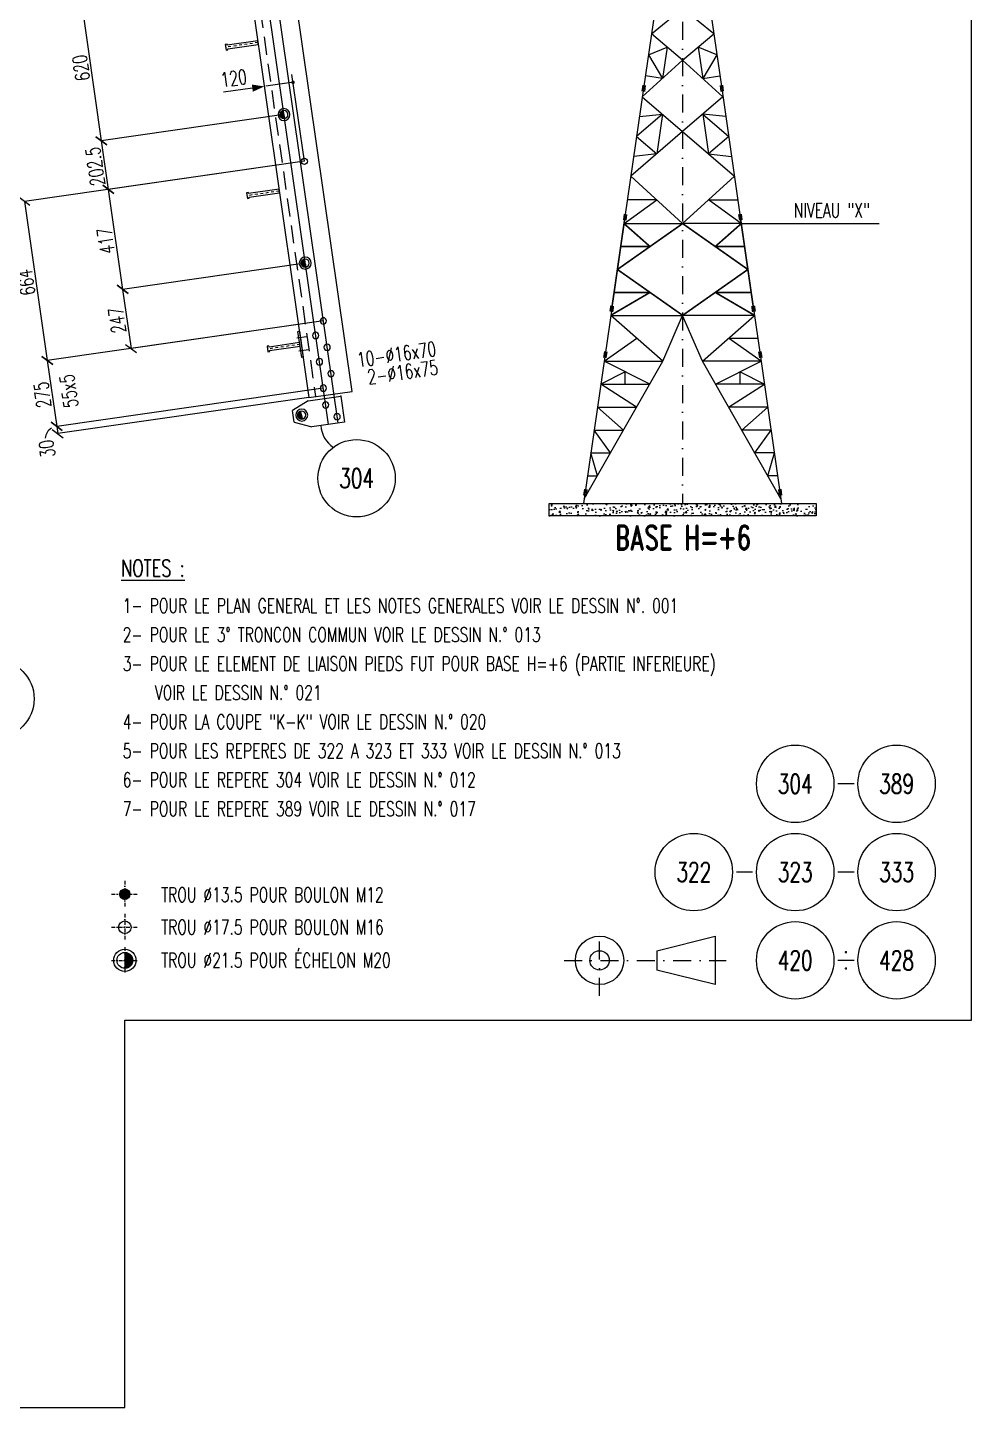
# Model space of a CAD drawing. Extents: x 142141 to 158361, y -163675 to -152195.
# Drawn here: x 154459 to 158361, y -163675 to -157973 of the extents above; entities that cross this region are included whole.
import ezdxf
from ezdxf.enums import TextEntityAlignment as Align

# ---------------------------------------------------------------- set-up
doc = ezdxf.new("R2010")
doc.units = 0
doc.header["$LTSCALE"] = 150
doc.header["$MEASUREMENT"] = 0
doc.linetypes.add('DASHDOT', pattern=[1, 0.5, -0.25, 0, -0.25])
doc.linetypes.add('DASHED', pattern=[0.75, 0.5, -0.25])
doc.layers.get('0').update_dxf_attribs({"linetype": 'CONTINUOUS'})
for name, color, linetype in [('ASSI', 6, 'CONTINUOUS'), ('BOLLINI_1', 7, 'CONTINUOUS'), ('Echelon', 3, 'CONTINUOUS'), ('FORI', 2, 'CONTINUOUS'), ('LINEA_ANG', 2, 'CONTINUOUS'), ('LINEE_PIASTRA', 2, 'CONTINUOUS'), ('LINEE_PIASTRE', 2, 'CONTINUOUS'), ('LM', 7, 'CONTINUOUS'), ('LS', 7, 'CONTINUOUS'), ('MZ', 6, 'DASHDOT'), ('NOTATION', 2, 'CONTINUOUS'), ('PIASTRE', 5, 'CONTINUOUS'), ('QT_MAL', 7, 'CONTINUOUS'), ('QT_MPR', 7, 'CONTINUOUS'), ('QT_MSP', 7, 'CONTINUOUS'), ('TRAT-Y', 7, 'DASHED')]:
    doc.layers.add(name, color=color, linetype=linetype)
doc.styles.add('QUOTE', font='ROMANS8.SHX', dxfattribs={"width": 0.7})
doc.styles.add('RD', font='ROMAND8.SHX', dxfattribs={"width": 0.7})
doc.styles.add('RQL', font='ROMANS8.SHX', dxfattribs={"width": 0.7})
doc.styles.add('RS', font='ROMANS8.shx', dxfattribs={"width": 0.7})
doc.styles.get("Standard").update_dxf_attribs({"font": 'ROMANS8.SHX', "width": 0.7})
doc.dimstyles.new('FRECCE1', dxfattribs={"dimtxt": 60, "dimasz": 6.6667, "dimexe": 0, "dimexo": 0, "dimgap": 1, "dimtad": 1, "dimzin": 0, "dimdsep": 46, "dimtxsty": 'RS', "dimblk1": 'QUOTP', "dimblk2": 'QUOTF', "dimsah": 1, "dimcen": 0, "dimclrd": 2, "dimclre": 2, "dimclrt": 7, "dimadec": 0, "dimazin": 0, "dimtfac": 1, "dimtix": 1, "dimtmove": 2, "dimatfit": 3, "dimldrblk": 'QUOTP', "dimfxl": 1, "dimtolj": 1, "dimtzin": 0, "dimarcsym": 0})
doc.dimstyles.new('TRATTO', dxfattribs={"dimscale": 0, "dimtxt": 60, "dimasz": 40, "dimexe": 0, "dimexo": 0, "dimgap": 10, "dimtad": 1, "dimrnd": 0.5, "dimdsep": 46, "dimtxsty": 'RS', "dimblk1": 'OBLIQUE', "dimblk2": 'OBLIQUE', "dimsah": 1, "dimcen": 0.09, "dimclrd": 2, "dimclre": 2, "dimclrt": 7, "dimadec": 0, "dimazin": 0, "dimtfac": 1, "dimtix": 1, "dimtmove": 2, "dimatfit": 3, "dimfxl": 1, "dimtolj": 1, "dimtzin": 0, "dimarcsym": 0})

# ---------------------------------------------------------------- blocks, each defined once
blk = doc.blocks.new('xxx')
blk.add_circle((0, 0), 8)
at = {"color": 3, "style": 'RQL', "width": 0.7}
blk.add_attdef('POS', text='', height=4, dxfattribs=at).set_placement((0, 0), align=Align.MIDDLE)
at = {"style": 'RQL', "width": 0.7, "flags": 1}
for tag, p in [('POS1', (-0.39, -5.42)), ('TIPO', (-0.39, -8.66))]:
    blk.add_attdef(tag, p, '', height=2, dxfattribs=at)
blk = doc.blocks.new('16')
blk.add_circle((0, 0), 1)
blk = doc.blocks.new('P20')
at = {"color": 0}
for p, q in [((0, 0.98), (0.02, 1)), ((0, 0.94), (0.06, 1)), ((1, -0.01), (0, 0.99)), ((0, 0.89), (0.1, 0.99)), ((0, 0.85), (0.14, 0.99)), ((0, 0.8), (0.18, 0.98)), ((0, 0.76), (0.22, 0.98)), ((0, 0.71), (0.25, 0.97)), ((0, 0.67), (0.29, 0.96)), ((1, -0.05), (0, 0.95)), ((0, 0.62), (0.32, 0.95)), ((0, 0.58), (0.36, 0.93)), ((0, 0.53), (0.39, 0.92)), ((0, 0.49), (0.42, 0.91)), ((1, -0.09), (0, 0.9)), ((0, 0.44), (0.45, 0.89)), ((0, 0.4), (0.48, 0.88)), ((0.99, -0.13), (0, 0.86)), ((0, 0.35), (0.51, 0.86)), ((0, 0.31), (0.54, 0.84)), ((0, 0.26), (0.56, 0.83)), ((0.99, -0.17), (0, 0.81)), ((0, 0.22), (0.59, 0.81)), ((0, 0.17), (0.61, 0.79)), ((0.98, -0.21), (0, 0.77)), ((0, 0.13), (0.64, 0.77)), ((0, 0.08), (0.66, 0.75)), ((0, 0.04), (0.69, 0.73)), ((0.97, -0.25), (0, 0.72)), ((0, -0.01), (0.71, 0.7)), ((0.96, -0.28), (0, 0.68)), ((0, -0.05), (0.73, 0.68)), ((0, -0.1), (0.75, 0.66)), ((0.95, -0.32), (0, 0.63)), ((0, -0.14), (0.77, 0.63)), ((0, -0.19), (0.79, 0.61)), ((0.94, -0.35), (0, 0.59)), ((0, -0.23), (0.81, 0.58)), ((0, -0.28), (0.83, 0.56)), ((0.92, -0.38), (0, 0.54)), ((0, -0.32), (0.85, 0.53)), ((0.91, -0.41), (0, 0.5)), ((0, -0.36), (0.87, 0.5)), ((0, -0.41), (0.88, 0.47)), ((0.9, -0.44), (0, 0.45)), ((0, -0.45), (0.9, 0.44)), ((0.88, -0.47), (0, 0.41)), ((0, -0.5), (0.91, 0.41)), ((0, -0.54), (0.92, 0.38)), ((0.87, -0.5), (0, 0.36)), ((0, -0.59), (0.94, 0.35)), ((0.85, -0.53), (0, 0.32)), ((0, -0.63), (0.95, 0.31)), ((0, -0.68), (0.96, 0.28)), ((0.83, -0.56), (0, 0.27)), ((0, -0.72), (0.97, 0.25)), ((0.81, -0.58), (0, 0.23)), ((0, -0.77), (0.98, 0.21)), ((0.79, -0.61), (0, 0.18)), ((0, -0.81), (0.99, 0.17)), ((0.77, -0.63), (0, 0.14)), ((0, -0.86), (0.99, 0.13)), ((0.75, -0.66), (0, 0.09)), ((0, -0.9), (1, 0.09)), ((0.73, -0.68), (0, 0.05)), ((0, -0.95), (1, 0.05)), ((0.71, -0.7), (0, 0.01)), ((0, -0.99), (1, 0.01)), ((1, 0.04), (0.04, 1)), ((1, 0.09), (0.09, 1)), ((0.99, 0.14), (0.14, 0.99)), ((0.98, 0.19), (0.19, 0.98)), ((0.97, 0.25), (0.25, 0.97)), ((0.95, 0.31), (0.31, 0.95)), ((0.92, 0.38), (0.38, 0.92)), ((0.88, 0.47), (0.47, 0.88)), ((0.81, 0.59), (0.59, 0.81)), ((0.69, -0.73), (0, -0.04)), ((0.66, -0.75), (0, -0.08)), ((0.64, -0.77), (0, -0.13)), ((0.61, -0.79), (0, -0.17)), ((0.59, -0.81), (0, -0.22)), ((0.56, -0.83), (0, -0.26)), ((0.54, -0.84), (0, -0.31)), ((0.51, -0.86), (0, -0.35)), ((0.48, -0.88), (0, -0.4)), ((0.45, -0.89), (0, -0.44)), ((0.42, -0.91), (0, -0.49)), ((0.39, -0.92), (0, -0.53)), ((0.36, -0.93), (0, -0.58)), ((0.32, -0.95), (0, -0.62)), ((0.29, -0.96), (0, -0.67)), ((0.25, -0.97), (0, -0.71)), ((0.22, -0.98), (0, -0.76)), ((0.18, -0.98), (0, -0.8)), ((0.14, -0.99), (0, -0.85)), ((0.1, -0.99), (0, -0.89)), ((0.04, -1), (1, -0.04)), ((0.09, -1), (1, -0.09)), ((0.14, -0.99), (0.99, -0.14)), ((0.19, -0.98), (0.98, -0.19)), ((0.25, -0.97), (0.97, -0.25)), ((0.31, -0.95), (0.95, -0.31)), ((0.38, -0.92), (0.92, -0.38)), ((0.47, -0.88), (0.88, -0.47)), ((0.59, -0.81), (0.81, -0.59))]:
    blk.add_line(p, q, dxfattribs=at)
for radius in [1.5, 1]:
    blk.add_circle((0, 0), radius)
blk = doc.blocks.new('A$C6E393FD9')
at = {"layer": 'Echelon'}
blk.add_lwpolyline([(2.5, 0), (0, 19.8), (168.6, 41.4), (167.9, 47.2), (177.8, 48.5), (181.8, 17.1), (171.9, 15.8), (171.2, 21.6), (2.5, 0)], close=True, dxfattribs=at)
at = {"layer": 'MZ', "ltscale": 0.2}
blk.add_line((1.3, 9.9), (179.8, 32.8), dxfattribs=at)
blk = doc.blocks.new('_OBLIQUE')
at = {"color": 0, "linetype": 'ByBlock'}
blk.add_line((-0.5, -0.5), (0.5, 0.5), dxfattribs=at)
blk = doc.blocks.new('*D59')
at = {"layer": 'QT_MPR', "color": 2, "lineweight": -2, "transparency": 16777216}
for p, q in [((155603.2, -158525.5), (154446, -158691.6)), ((154446, -158691.6), (154540.3, -159348.9)), ((155681.7, -159185.1), (154540.3, -159348.9))]:
    blk.add_line(p, q, dxfattribs=at)
at = {"layer": 'QT_MPR', "color": 2, "lineweight": -2, "transparency": 16777216, "xscale": 40, "yscale": 40, "zscale": 40}
for p, rotation in [((154446, -158691.6), 98.1661393023487), ((154540.3, -159348.9), 278.1661393023487)]:
    blk.add_blockref('_OBLIQUE', p, dxfattribs=dict(at, rotation=rotation))
at = {"layer": 'QT_MPR', "color": 7, "transparency": 16777216, "insert": (154453.6, -159025.9), "char_height": 60, "attachment_point": 5, "rotation": 98.1661, "style": 'RS'}
blk.add_mtext('\\A1;664', dxfattribs=at)
blk = doc.blocks.new('*D60')
at = {"layer": 'QT_MPR', "color": 2, "lineweight": -2, "transparency": 16777216}
for p, q in [((155681.7, -159185.1), (154540.3, -159348.9)), ((154540.3, -159348.9), (154579.4, -159621.1)), ((155681.1, -159463), (154579.4, -159621.1))]:
    blk.add_line(p, q, dxfattribs=at)
at = {"layer": 'QT_MPR', "color": 2, "lineweight": -2, "transparency": 16777216, "xscale": 40, "yscale": 40, "zscale": 40}
for p, rotation in [((154540.3, -159348.9), 98.1661393023487), ((154579.4, -159621.1), 278.1661393023487)]:
    blk.add_blockref('_OBLIQUE', p, dxfattribs=dict(at, rotation=rotation))
at = {"layer": 'QT_MPR', "color": 7, "transparency": 16777216, "insert": (154629.2, -159475), "char_height": 60, "attachment_point": 5, "rotation": 98.1661, "style": 'RS'}
blk.add_mtext('\\A1;55x5', dxfattribs=at)
blk = doc.blocks.new('*D61')
at = {"layer": 'QT_MPR', "color": 2, "lineweight": -2, "transparency": 16777216}
for p, q in [((155681.7, -159185.1), (154540.3, -159348.9)), ((154540.3, -159348.9), (154579.4, -159621.1)), ((155681.1, -159463), (154579.4, -159621.1))]:
    blk.add_line(p, q, dxfattribs=at)
at = {"layer": 'QT_MPR', "color": 2, "lineweight": -2, "transparency": 16777216, "xscale": 40, "yscale": 40, "zscale": 40}
for p, rotation in [((154540.3, -159348.9), 98.1661393023487), ((154579.4, -159621.1), 278.1661393023487)]:
    blk.add_blockref('_OBLIQUE', p, dxfattribs=dict(at, rotation=rotation))
at = {"layer": 'QT_MPR', "color": 7, "transparency": 16777216, "insert": (154520.3, -159490.7), "char_height": 60, "attachment_point": 5, "rotation": 98.1661, "style": 'RS'}
blk.add_mtext('\\A1;275', dxfattribs=at)
blk = doc.blocks.new('*D62')
at = {"layer": 'QT_MPR', "color": 2, "lineweight": -2, "transparency": 16777216}
for p, q in [((155681.1, -159463), (154579.4, -159621.1)), ((155622.1, -159501.9), (154583.7, -159651)), ((154579.4, -159621.1), (154583.7, -159651))]:
    blk.add_line(p, q, dxfattribs=at)
at = {"layer": 'QT_MPR', "color": 2, "lineweight": -2, "transparency": 16777216, "xscale": 40, "yscale": 40, "zscale": 40}
for p, rotation in [((154579.4, -159621.1), 98.1661393023487), ((154583.7, -159651), 278.1661393023487)]:
    blk.add_blockref('_OBLIQUE', p, dxfattribs=dict(at, rotation=rotation))
at = {"layer": 'QT_MPR', "color": 7, "transparency": 16777216, "insert": (154539.2, -159713.4), "char_height": 60, "attachment_point": 5, "rotation": 98.1661, "style": 'RS'}
blk.add_mtext('\\A1;30', dxfattribs=at)
blk = doc.blocks.new('*D73')
at = {"layer": 'QT_MSP', "color": 2, "lineweight": -2, "transparency": 16777216}
for p, q in [((155430.8, -157718.9), (154675.6, -157827.3)), ((154675.6, -157827.3), (154763.6, -158441)), ((155518.9, -158332.6), (154763.6, -158441))]:
    blk.add_line(p, q, dxfattribs=at)
at = {"layer": 'QT_MSP', "color": 2, "lineweight": -2, "transparency": 16777216, "xscale": 40, "yscale": 40, "zscale": 40}
for p, rotation in [((154675.6, -157827.3), 98.1661393023487), ((154763.6, -158441), 278.1661393023487)]:
    blk.add_blockref('_OBLIQUE', p, dxfattribs=dict(at, rotation=rotation))
at = {"layer": 'QT_MSP', "color": 7, "transparency": 16777216, "insert": (154680, -158139.8), "char_height": 60, "attachment_point": 5, "rotation": 98.1661, "style": 'RS'}
blk.add_mtext('\\A1;620', dxfattribs=at)
blk = doc.blocks.new('*D74')
at = {"layer": 'QT_MSP', "color": 2, "lineweight": -2, "transparency": 16777216}
for p, q in [((155518.9, -158332.6), (154763.6, -158441)), ((154763.6, -158441), (154792.5, -158641.8)), ((155603.2, -158525.5), (154792.5, -158641.8))]:
    blk.add_line(p, q, dxfattribs=at)
at = {"layer": 'QT_MSP', "color": 2, "lineweight": -2, "transparency": 16777216, "xscale": 40, "yscale": 40, "zscale": 40}
for p, rotation in [((154763.6, -158441), 98.1661393023487), ((154792.5, -158641.8), 278.1661393023487)]:
    blk.add_blockref('_OBLIQUE', p, dxfattribs=dict(at, rotation=rotation))
at = {"layer": 'QT_MSP', "color": 7, "transparency": 16777216, "insert": (154738.5, -158547.1), "char_height": 60, "attachment_point": 5, "rotation": 98.1661, "style": 'RS'}
blk.add_mtext('\\A1;202.5', dxfattribs=at)
blk = doc.blocks.new('*D75')
at = {"layer": 'QT_MSP', "color": 2, "lineweight": -2, "transparency": 16777216}
for p, q in [((155603.2, -158525.5), (154792.5, -158641.8)), ((154792.5, -158641.8), (154851.7, -159054.7)), ((155607, -158946.3), (154851.7, -159054.7))]:
    blk.add_line(p, q, dxfattribs=at)
at = {"layer": 'QT_MSP', "color": 2, "lineweight": -2, "transparency": 16777216, "xscale": 40, "yscale": 40, "zscale": 40}
for p, rotation in [((154792.5, -158641.8), 98.1661393023487), ((154851.7, -159054.7), 278.1661393023487)]:
    blk.add_blockref('_OBLIQUE', p, dxfattribs=dict(at, rotation=rotation))
at = {"layer": 'QT_MSP', "color": 7, "transparency": 16777216, "insert": (154782.5, -158854), "char_height": 60, "attachment_point": 5, "rotation": 98.1661, "style": 'RS'}
blk.add_mtext('\\A1;417', dxfattribs=at)
blk = doc.blocks.new('*D76')
at = {"layer": 'QT_MSP', "color": 2, "lineweight": -2, "transparency": 16777216}
for p, q in [((155607, -158946.3), (154851.7, -159054.7)), ((154851.7, -159054.7), (154886.8, -159299.2)), ((155681.7, -159185.1), (154886.8, -159299.2))]:
    blk.add_line(p, q, dxfattribs=at)
at = {"layer": 'QT_MSP', "color": 2, "lineweight": -2, "transparency": 16777216, "xscale": 40, "yscale": 40, "zscale": 40}
for p, rotation in [((154851.7, -159054.7), 98.1661393023487), ((154886.8, -159299.2), 278.1661393023487)]:
    blk.add_blockref('_OBLIQUE', p, dxfattribs=dict(at, rotation=rotation))
at = {"layer": 'QT_MSP', "color": 7, "transparency": 16777216, "insert": (154829.7, -159182.6), "char_height": 60, "attachment_point": 5, "rotation": 98.1661, "style": 'RS'}
blk.add_mtext('\\A1;247', dxfattribs=at)
blk = doc.blocks.new('QUOTP')
at = {"layer": 'ASSI', "color": 2, "const_width": 1.07}
blk.add_lwpolyline([(-0.53, 0, 1), (0.53, 0, 1)], format="xyb", close=True, dxfattribs=at)
blk = doc.blocks.new('QUOTF')
at = {"layer": 'LS', "color": 2}
blk.add_line((7.5, 0), (25.5, 0), dxfattribs=at)
blk.add_solid([(7.5, 2.25), (0, 0), (7.5, -2.25)], dxfattribs=at)
blk = doc.blocks.new('*D88')
at = {"layer": 'QT_MAL', "color": 2, "lineweight": -2, "transparency": 16777216}
for p, q in [((155437.5, -158216.1), (155437.5, -158216.1)), ((155549.7, -158200), (155444.1, -158215.2)), ((155556.3, -158199.1), (155556.3, -158199.1))]:
    blk.add_line(p, q, dxfattribs=at)
at = {"layer": 'QT_MAL', "color": 2, "lineweight": -2, "transparency": 16777216, "xscale": 6.6667, "yscale": 6.6667, "zscale": 6.6667}
for name, p, rotation in [('QUOTF', (155437.5, -158216.1), 188.1661393023542), ('QUOTP', (155556.3, -158199.1), 8.166139302354152)]:
    blk.add_blockref(name, p, dxfattribs=dict(at, rotation=rotation))
at = {"layer": 'QT_MAL', "color": 7, "transparency": 16777216, "insert": (155311.3, -158182.5), "char_height": 60, "attachment_point": 5, "rotation": 8.1661, "style": 'RS'}
blk.add_mtext('\\A1;120', dxfattribs=at)
blk = doc.blocks.new('12')
at = {"color": 0}
for p, q in [((-1, 0.06), (-0.06, 1)), ((-1, 0.01), (-0.01, 1)), ((-1, -0.03), (0.03, 1)), ((-1, -0.07), (0.07, 1)), ((0.09, -1), (-1, 0.09)), ((0.05, -1), (-1, 0.05)), ((0, -1), (-1, 0)), ((-0.99, 0.16), (-0.16, 0.99)), ((-0.99, 0.11), (-0.11, 0.99)), ((-0.99, -0.11), (0.11, 0.99)), ((-0.99, -0.15), (0.15, 0.99)), ((0.17, -0.99), (-0.99, 0.17)), ((0.13, -0.99), (-0.99, 0.13)), ((-0.98, 0.22), (-0.22, 0.98)), ((-0.98, -0.19), (0.19, 0.98)), ((0.21, -0.98), (-0.98, 0.21)), ((-0.97, -0.23), (0.23, 0.97)), ((0.24, -0.97), (-0.97, 0.24)), ((-0.96, 0.28), (-0.28, 0.96)), ((-0.96, -0.27), (0.27, 0.96)), ((0.28, -0.96), (-0.96, 0.28)), ((-0.95, -0.3), (0.3, 0.95)), ((0.31, -0.95), (-0.95, 0.31)), ((-0.94, 0.34), (-0.34, 0.94)), ((-0.94, -0.33), (0.33, 0.94)), ((0.35, -0.94), (-0.94, 0.35)), ((-0.93, -0.37), (0.37, 0.93)), ((0.38, -0.93), (-0.93, 0.38)), ((-0.92, -0.4), (0.4, 0.92)), ((-0.91, 0.42), (-0.42, 0.91)), ((0.41, -0.91), (-0.91, 0.41)), ((-0.9, -0.43), (0.43, 0.9)), ((0.44, -0.9), (-0.9, 0.44)), ((-0.89, -0.46), (0.46, 0.89)), ((0.47, -0.88), (-0.88, 0.47)), ((-0.87, -0.49), (0.49, 0.87)), ((0.5, -0.87), (-0.87, 0.5)), ((-0.86, 0.52), (-0.52, 0.86)), ((-0.86, -0.52), (0.52, 0.86)), ((0.53, -0.85), (-0.85, 0.53)), ((-0.84, -0.54), (0.54, 0.84)), ((0.55, -0.83), (-0.83, 0.55)), ((-0.82, -0.57), (0.57, 0.82)), ((0.58, -0.81), (-0.81, 0.58)), ((-0.8, -0.6), (0.6, 0.8)), ((0.61, -0.79), (-0.79, 0.61)), ((-0.78, -0.62), (0.62, 0.78)), ((0.63, -0.78), (-0.78, 0.63)), ((-0.76, -0.65), (0.65, 0.76)), ((0.66, -0.75), (-0.75, 0.66)), ((-0.74, -0.67), (0.67, 0.74)), ((0.68, -0.73), (-0.73, 0.68)), ((-0.72, -0.69), (0.69, 0.72)), ((0.7, -0.71), (-0.71, 0.7)), ((-0.7, -0.72), (0.72, 0.7)), ((0.73, -0.69), (-0.69, 0.73)), ((0.75, -0.67), (-0.67, 0.75)), ((-0.67, -0.74), (0.74, 0.67)), ((-0.65, -0.76), (0.76, 0.65)), ((0.77, -0.64), (-0.64, 0.77)), ((-0.63, -0.78), (0.78, 0.63)), ((0.79, -0.62), (-0.62, 0.79)), ((-0.6, -0.8), (0.8, 0.6)), ((0.81, -0.59), (-0.59, 0.81)), ((-0.57, -0.82), (0.82, 0.57)), ((0.83, -0.56), (-0.56, 0.83)), ((-0.55, -0.84), (0.84, 0.55)), ((0.84, -0.54), (-0.54, 0.84)), ((-0.52, -0.85), (0.85, 0.52)), ((0.86, -0.51), (-0.51, 0.86)), ((-0.49, -0.87), (0.87, 0.49)), ((0.88, -0.48), (-0.48, 0.88)), ((-0.46, -0.89), (0.89, 0.46)), ((0.89, -0.45), (-0.45, 0.89)), ((-0.43, -0.9), (0.9, 0.43)), ((0.91, -0.42), (-0.42, 0.91)), ((-0.4, -0.92), (0.92, 0.4)), ((0.92, -0.39), (-0.39, 0.92)), ((-0.37, -0.93), (0.93, 0.37)), ((0.93, -0.36), (-0.36, 0.93)), ((-0.34, -0.94), (0.94, 0.34)), ((0.95, -0.33), (-0.33, 0.95)), ((-0.3, -0.95), (0.95, 0.3)), ((0.96, -0.29), (-0.29, 0.96)), ((-0.27, -0.96), (0.96, 0.27)), ((0.97, -0.26), (-0.26, 0.97)), ((-0.23, -0.97), (0.97, 0.23)), ((0.98, -0.22), (-0.22, 0.98)), ((-0.2, -0.98), (0.98, 0.2)), ((0.98, -0.18), (-0.18, 0.98)), ((-0.16, -0.99), (0.99, 0.16)), ((0.99, -0.14), (-0.14, 0.99)), ((-0.12, -0.99), (0.99, 0.12)), ((0.99, -0.1), (-0.1, 0.99)), ((-0.08, -1), (1, 0.08)), ((1, -0.06), (-0.06, 1)), ((-0.04, -1), (1, 0.04)), ((1, -0.02), (-0.02, 1)), ((1, 0.02), (0.02, 1)), ((1, 0.07), (0.07, 1)), ((0.99, 0.12), (0.12, 0.99)), ((0.98, 0.17), (0.17, 0.98)), ((0.97, 0.23), (0.23, 0.97)), ((0.96, 0.29), (0.29, 0.96)), ((0.93, 0.36), (0.36, 0.93)), ((0.9, 0.44), (0.44, 0.9)), ((0.84, 0.55), (0.55, 0.84)), ((-0.04, -1), (-1, -0.04)), ((-0.09, -1), (-1, -0.09)), ((-0.14, -0.99), (-0.99, -0.14)), ((-0.2, -0.98), (-0.98, -0.2)), ((-0.25, -0.97), (-0.97, -0.25)), ((-0.32, -0.95), (-0.95, -0.32)), ((-0.39, -0.92), (-0.92, -0.39)), ((-0.48, -0.88), (-0.88, -0.48)), ((-0.6, -0.8), (-0.8, -0.6)), ((0.01, -1), (1, -0.01)), ((0.05, -1), (1, -0.05)), ((0.1, -0.99), (0.99, -0.1)), ((0.15, -0.99), (0.99, -0.15)), ((0.21, -0.98), (0.98, -0.21)), ((0.27, -0.96), (0.96, -0.27)), ((0.33, -0.94), (0.94, -0.33)), ((0.41, -0.91), (0.91, -0.41)), ((0.5, -0.87), (0.87, -0.5)), ((0.66, -0.75), (0.75, -0.66))]:
    blk.add_line(p, q, dxfattribs=at)
blk.add_circle((0, 0), 1)
blk = doc.blocks.new('20')
at = {"color": 0}
for p, q in [((0, 0.98), (0.02, 1)), ((0, 0.94), (0.06, 1)), ((1, -0.01), (0, 0.99)), ((0, 0.89), (0.1, 0.99)), ((0, 0.85), (0.14, 0.99)), ((0, 0.8), (0.18, 0.98)), ((0, 0.76), (0.22, 0.98)), ((0, 0.71), (0.25, 0.97)), ((0, 0.67), (0.29, 0.96)), ((1, -0.05), (0, 0.95)), ((0, 0.62), (0.32, 0.95)), ((0, 0.58), (0.36, 0.93)), ((0, 0.53), (0.39, 0.92)), ((0, 0.49), (0.42, 0.91)), ((1, -0.09), (0, 0.9)), ((0, 0.44), (0.45, 0.89)), ((0, 0.4), (0.48, 0.88)), ((0.99, -0.13), (0, 0.86)), ((0, 0.35), (0.51, 0.86)), ((0, 0.31), (0.54, 0.84)), ((0, 0.26), (0.56, 0.83)), ((0.99, -0.17), (0, 0.81)), ((0, 0.22), (0.59, 0.81)), ((0, 0.17), (0.61, 0.79)), ((0.98, -0.21), (0, 0.77)), ((0, 0.13), (0.64, 0.77)), ((0, 0.08), (0.66, 0.75)), ((0, 0.04), (0.69, 0.73)), ((0.97, -0.25), (0, 0.72)), ((0, -0.01), (0.71, 0.7)), ((0.96, -0.28), (0, 0.68)), ((0, -0.05), (0.73, 0.68)), ((0, -0.1), (0.75, 0.66)), ((0.95, -0.32), (0, 0.63)), ((0, -0.14), (0.77, 0.63)), ((0, -0.19), (0.79, 0.61)), ((0.94, -0.35), (0, 0.59)), ((0, -0.23), (0.81, 0.58)), ((0, -0.28), (0.83, 0.56)), ((0.92, -0.38), (0, 0.54)), ((0, -0.32), (0.85, 0.53)), ((0.91, -0.41), (0, 0.5)), ((0, -0.36), (0.87, 0.5)), ((0, -0.41), (0.88, 0.47)), ((0.9, -0.44), (0, 0.45)), ((0, -0.45), (0.9, 0.44)), ((0.88, -0.47), (0, 0.41)), ((0, -0.5), (0.91, 0.41)), ((0, -0.54), (0.92, 0.38)), ((0.87, -0.5), (0, 0.36)), ((0, -0.59), (0.94, 0.35)), ((0.85, -0.53), (0, 0.32)), ((0, -0.63), (0.95, 0.31)), ((0, -0.68), (0.96, 0.28)), ((0.83, -0.56), (0, 0.27)), ((0, -0.72), (0.97, 0.25)), ((0.81, -0.58), (0, 0.23)), ((0, -0.77), (0.98, 0.21)), ((0.79, -0.61), (0, 0.18)), ((0, -0.81), (0.99, 0.17)), ((0.77, -0.63), (0, 0.14)), ((0, -0.86), (0.99, 0.13)), ((0.75, -0.66), (0, 0.09)), ((0, -0.9), (1, 0.09)), ((0.73, -0.68), (0, 0.05)), ((0, -0.95), (1, 0.05)), ((0.71, -0.7), (0, 0.01)), ((0, -0.99), (1, 0.01)), ((1, 0.04), (0.04, 1)), ((1, 0.09), (0.09, 1)), ((0.99, 0.14), (0.14, 0.99)), ((0.98, 0.19), (0.19, 0.98)), ((0.97, 0.25), (0.25, 0.97)), ((0.95, 0.31), (0.31, 0.95)), ((0.92, 0.38), (0.38, 0.92)), ((0.88, 0.47), (0.47, 0.88)), ((0.81, 0.59), (0.59, 0.81)), ((0.69, -0.73), (0, -0.04)), ((0.66, -0.75), (0, -0.08)), ((0.64, -0.77), (0, -0.13)), ((0.61, -0.79), (0, -0.17)), ((0.59, -0.81), (0, -0.22)), ((0.56, -0.83), (0, -0.26)), ((0.54, -0.84), (0, -0.31)), ((0.51, -0.86), (0, -0.35)), ((0.48, -0.88), (0, -0.4)), ((0.45, -0.89), (0, -0.44)), ((0.42, -0.91), (0, -0.49)), ((0.39, -0.92), (0, -0.53)), ((0.36, -0.93), (0, -0.58)), ((0.32, -0.95), (0, -0.62)), ((0.29, -0.96), (0, -0.67)), ((0.25, -0.97), (0, -0.71)), ((0.22, -0.98), (0, -0.76)), ((0.18, -0.98), (0, -0.8)), ((0.14, -0.99), (0, -0.85)), ((0.1, -0.99), (0, -0.89)), ((0.04, -1), (1, -0.04)), ((0.09, -1), (1, -0.09)), ((0.14, -0.99), (0.99, -0.14)), ((0.19, -0.98), (0.98, -0.19)), ((0.25, -0.97), (0.97, -0.25)), ((0.31, -0.95), (0.95, -0.31)), ((0.38, -0.92), (0.92, -0.38)), ((0.47, -0.88), (0.88, -0.47)), ((0.59, -0.81), (0.81, -0.59))]:
    blk.add_line(p, q, dxfattribs=at)
blk.add_line((0, 1), (0, -1))
blk.add_circle((0, 0), 1)
blk = doc.blocks.new('MRKR_98')
blk.add_point((0, 0))
at = {"color": 7, "style": 'QUOTE', "width": 0.5, "flags": 1}
for tag, p in [('TI', (3.73, 6.83)), ('DI_S', (3.73, 6.42)), ('D_S', (3.73, 6.02)), ('E_S', (3.73, 5.68)), ('AUX2', (3.71, 4.93)), ('NFORI', (3.72, 5.3)), ('AUX1', (3.73, 4.19)), ('FAM', (3.73, 4.55)), ('COMMESSA', (3.73, 3.85)), ('MD', (3.73, 3.51)), ('MP', (3.73, 3.16)), ('LARGHEZZA', (3.73, 2.82)), ('SPESSORE', (3.73, 2.48)), ('NP', (3.73, 2.14)), ('SV', (3.73, 1.79)), ('PESO', (3.73, 1.45)), ('QUA', (3.73, 1.11)), ('LUN', (3.73, 0.76)), ('PROF', (3.73, 0.42)), ('POS', (3.73, 0.08))]:
    blk.add_attdef(tag, p, '', height=0.2, dxfattribs=at)
at = {"color": 7, "flags": 1}
for tag, p in [('LAV1', (5.26, 6.88)), ('LAV2', (5.26, 6.55)), ('LAV3', (5.26, 6.21)), ('LAV4', (5.26, 5.88)), ('LAV5', (5.26, 5.55)), ('LAV6', (5.26, 5.21)), ('LAV7', (5.26, 4.88)), ('LAV8', (5.26, 4.55)), ('LAV9', (5.26, 4.21)), ('LAV10', (5.26, 3.88))]:
    blk.add_attdef(tag, p, '', height=0.2, dxfattribs=at)
blk = doc.blocks.new('bull')
at = {"style": 'RS', "width": 0.7, "flags": 1}
for tag, p in [('NN', (-12.25, 0)), ('DIAMETRO', (0, -4.86)), ('SERRAGGIO', (0, -9.71)), ('LUNGHEZZA', (0, -14.57)), ('NB', (0, -19.43)), ('TIPO', (0, -24.12)), ('EL', (-0.14, -29))]:
    blk.add_attdef(tag, p, '', height=3, dxfattribs=at)
at = {"style": 'RS', "width": 0.7}
blk.add_attdef('BULLONE', (0, 0), '', height=3, dxfattribs=at)

msp = doc.modelspace()

# ---------------------------------------------------------------- hatches: boundary and pattern name
at = {"layer": 'LS'}
h = msp.add_hatch(dxfattribs=at)
h.set_pattern_fill('AR-CONC', color=3, scale=7.110105, style=0)
h.set_pattern_definition([(50, (134520.8, -164434.747), (50.997955, -4.46174), [5.33258, -58.65837]), (355, (134520.8, -164434.747), (-9.86537, 53.48165), [4.26606, -46.9267]), (100.4514, (134525.05, -164435.12), (41.13263, 49.01988), [4.532, -49.85194]), (46.1842, (134520.8, -164420.53), (75.88196, -11.76858), [7.99887, -87.98755]), (96.6356, (134527.125, -164421.51), (66.4555, 69.2608), [6.798, -74.7779]), (351.1842, (134520.8, -164420.53), (66.45545, 69.26086), [6.3991, -70.39004]), (21, (134527.91, -164424.082), (42.44072, -28.62663), [5.33258, -58.65837]), (326, (134527.91, -164424.08), (17.29998, 51.55893), [4.26606, -46.9267]), (71.4514, (134531.45, -164426.47), (59.74071, 22.93226), [4.532, -49.85194]), (37.5, (134520.801, -164434.747), (0.864579, 23.669104), [0, -46.357888, 0, -47.637706, 0, -47.10445]), (7.5, (134520.801, -164434.747), (18.704522, 28.043089), [0, -27.160603, 0, -45.291372, 0, -17.953016]), (327.5, (134504.946, -164434.747), (37.955338, -1.603675), [0, -17.775264, 0, -55.458822, 0, -73.58959]), (317.5, (134497.836, -164434.747), (41.46515, 7.11757), [0, -23.107843, 0, -36.830346, 0, -52.259275])])
h.paths.add_polyline_path([(157718.981, -159939.551), (156615.112, -159939.551), (156615.112, -159991.377), (157718.981, -159991.377)])

# ---------------------------------------------------------------- linework, layer by layer
at = {"color": 6, "ltscale": 0.01}
for p, q in [((157005.372, -158224.011), (156928.664, -158755.432)), ((157000.383, -158258.576), (157167.047, -158402.424)), ((157333.711, -158258.576), (157167.047, -158402.424)), ((157083.715, -158330.5), (156976.664, -158422.896)), ((156988.524, -158340.736), (157083.715, -158330.5)), ((157083.715, -158330.5), (157059.996, -158494.82)), ((157345.57, -158340.736), (157250.379, -158330.5)), ((157250.379, -158330.5), (157357.429, -158422.896)), ((157250.379, -158330.5), (157274.097, -158494.82)), ((157167.047, -158402.424), (156952.945, -158587.216)), ((157167.047, -158402.424), (157381.148, -158587.216)), ((156976.664, -158422.896), (157059.996, -158494.82)), ((157357.429, -158422.896), (157274.097, -158494.82)), ((157059.996, -158494.82), (156964.805, -158505.056)), ((157274.097, -158494.82), (157369.289, -158505.056)), ((156952.945, -158587.216), (157167.047, -158782.991)), ((157381.148, -158587.216), (157167.047, -158782.991)), ((156924.686, -158782.991), (157059.996, -158685.103)), ((157059.996, -158685.103), (156938.816, -158685.103)), ((157409.407, -158782.991), (157274.097, -158685.103)), ((157274.097, -158685.103), (157395.278, -158685.103)), ((156925.455, -158743.5), (156922.01, -158767.364)), ((156925.455, -158743.5), (156922.01, -158767.364)), ((156925.455, -158743.5), (156922.01, -158767.364)), ((156935.463, -158744.945), (156932.019, -158768.809)), ((156935.463, -158744.945), (156932.019, -158768.809)), ((156935.463, -158744.945), (156932.019, -158768.809)), ((157398.63, -158744.945), (157402.075, -158768.809)), ((157398.63, -158744.945), (157402.075, -158768.809)), ((157398.63, -158744.945), (157402.075, -158768.809)), ((157408.638, -158743.5), (157412.083, -158767.364)), ((157408.638, -158743.5), (157412.083, -158767.364)), ((157408.638, -158743.5), (157412.083, -158767.364)), ((156924.686, -158782.991), (157167.047, -158782.991)), ((156924.686, -158782.991), (157167.047, -158782.991)), ((156924.686, -158782.991), (157167.047, -158782.991)), ((157409.407, -158782.991), (157167.047, -158782.991)), ((157409.407, -158782.991), (157167.047, -158782.991)), ((157409.407, -158782.991), (157167.047, -158782.991)), ((156873.859, -159135.113), (156846.592, -159324.016)), ((157460.235, -159135.113), (157487.502, -159324.016)), ((157084.943, -159351.791), (156869.95, -159162.191)), ((156869.95, -159162.191), (157167.047, -159162.191)), ((157084.943, -159351.791), (157167.047, -159162.191)), ((157464.143, -159162.191), (157167.047, -159162.191)), ((157249.15, -159351.791), (157167.047, -159162.191)), ((157249.15, -159351.791), (157464.143, -159162.191)), ((157491.511, -159351.791), (157356.647, -159256.991)), ((157356.647, -159256.991), (157477.827, -159256.991)), ((157491.511, -159351.791), (157356.647, -159256.991)), ((157356.647, -159256.991), (157477.827, -159256.991)), ((157480.703, -159313.528), (157484.147, -159337.393)), ((157490.711, -159312.084), (157494.155, -159335.948)), ((157491.511, -159351.791), (157249.15, -159351.791))]:
    msp.add_line(p, q, dxfattribs=at)
at = {"color": 6}
for p, q in [((156842.582, -159351.791), (156977.447, -159256.991)), ((156842.582, -159351.791), (156977.447, -159256.991)), ((156843.383, -159312.084), (156839.938, -159335.948)), ((156853.391, -159313.528), (156849.946, -159337.393)), ((156842.582, -159351.791), (157084.943, -159351.791))]:
    msp.add_line(p, q, dxfattribs=at)
at = {"color": 0}
for p, q in [((157060.816, -161787.912), (157301.252, -161727.912)), ((157301.252, -161727.912), (157301.252, -161927.912)), ((157060.816, -161787.912), (157060.816, -161867.912)), ((157301.252, -161927.912), (157060.816, -161867.912))]:
    msp.add_line(p, q, dxfattribs=at)
at = {"color": 6, "ltscale": 0.01}
for points in [[(157068.003, -157790.118), (157005.372, -158224.011)], [(157266.091, -157790.118), (157328.721, -158224.011)], [(157037.807, -157999.311), (157167.047, -157893.848)], [(157296.287, -157999.311), (157167.047, -157893.848)], [(157167.047, -158107.62), (157037.807, -157999.311)], [(157167.047, -158107.62), (157296.287, -157999.311)], [(157025.332, -158085.733), (157102.427, -158053.466)], [(157102.427, -158053.466), (157083.715, -158183.098)], [(157308.762, -158085.733), (157231.667, -158053.466)], [(157231.667, -158053.466), (157250.379, -158183.098)], [(157000.383, -158258.576), (157167.047, -158107.62)], [(157025.332, -158085.733), (157083.715, -158183.098)], [(157333.711, -158258.576), (157167.047, -158107.62)], [(157308.762, -158085.733), (157250.379, -158183.098)], [(157083.715, -158183.098), (157012.857, -158172.154)], [(157250.379, -158183.098), (157321.236, -158172.154)], [(157002.264, -158211.382), (156998.819, -158235.246)], [(157012.272, -158212.827), (157008.827, -158236.691)], [(157321.821, -158212.827), (157325.266, -158236.691)], [(157328.721, -158224.011), (157405.429, -158755.432)], [(157331.83, -158211.382), (157335.274, -158235.246)]]:
    msp.add_lwpolyline(points, dxfattribs=at)
at = {"color": 3, "const_width": 6.667}
for points in [[(156928.664, -158755.432), (156873.859, -159135.113)], [(157405.429, -158755.432), (157460.235, -159135.113)], [(157167.047, -158782.991), (156897.318, -158972.591)], [(156924.686, -158782.991), (157032.182, -158877.791)], [(157167.047, -158782.991), (157436.775, -158972.591)], [(157409.407, -158782.991), (157301.911, -158877.791)], [(157032.182, -158877.791), (156911.002, -158877.791)], [(157301.911, -158877.791), (157423.091, -158877.791)], [(156897.318, -158972.591), (157167.047, -159162.191)], [(157436.775, -158972.591), (157167.047, -159162.191)], [(156869.95, -159162.191), (157032.182, -159067.391)], [(157032.182, -159067.391), (156883.634, -159067.391)], [(157464.143, -159162.191), (157301.911, -159067.391)], [(157301.911, -159067.391), (157450.459, -159067.391)], [(156870.751, -159122.484), (156867.306, -159146.348)], [(156880.759, -159123.928), (156877.314, -159147.793)], [(157453.335, -159123.928), (157456.779, -159147.793)], [(157463.343, -159122.484), (157466.788, -159146.348)]]:
    msp.add_lwpolyline(points, dxfattribs=at)
at = {"color": 6}
for points in [[(156846.592, -159324.016), (156757.742, -159939.551)], [(157487.502, -159324.016), (157576.351, -159939.551)], [(156760.479, -159920.591), (157084.943, -159351.791)], [(157030.866, -159446.591), (156842.582, -159351.791)], [(157573.615, -159920.591), (157249.15, -159351.791)], [(157303.228, -159446.591), (157491.511, -159351.791)], [(156929.882, -159395.746), (156828.899, -159446.591)], [(156929.882, -159446.591), (156929.882, -159395.746)], [(157404.211, -159446.591), (157404.211, -159395.746)], [(157404.211, -159395.746), (157505.195, -159446.591)], [(156976.788, -159541.391), (156828.899, -159446.591)], [(156828.899, -159446.591), (157030.866, -159446.591)], [(157505.195, -159446.591), (157303.228, -159446.591)], [(157357.305, -159541.391), (157505.195, -159446.591)], [(156922.711, -159636.191), (156815.215, -159541.391)], [(156815.215, -159541.391), (156976.788, -159541.391)], [(157518.879, -159541.391), (157357.305, -159541.391)], [(157411.382, -159636.191), (157518.879, -159541.391)], [(156868.634, -159730.991), (156801.531, -159636.191)], [(156801.531, -159636.191), (156922.711, -159636.191)], [(157532.563, -159636.191), (157411.382, -159636.191)], [(157465.46, -159730.991), (157532.563, -159636.191)], [(156814.556, -159825.791), (156787.847, -159730.991)], [(156787.847, -159730.991), (156868.634, -159730.991)], [(157546.247, -159730.991), (157465.46, -159730.991)], [(157519.537, -159825.791), (157546.247, -159730.991)], [(156774.163, -159825.791), (156814.556, -159825.791)], [(157559.931, -159825.791), (157519.537, -159825.791)], [(156761.279, -159880.884), (156757.834, -159904.748)], [(156771.287, -159882.328), (156767.843, -159906.193)], [(157562.806, -159882.328), (157566.251, -159906.193)], [(157572.814, -159880.884), (157576.259, -159904.748)]]:
    msp.add_lwpolyline(points, dxfattribs=at)
at = {"color": 0}
for radius in [100, 40]:
    msp.add_circle((156823.544, -161827.912), radius, dxfattribs=at)
at = {"layer": 'LINEA_ANG'}
for p, q in [((154753.453, -153448.952), (155622.052, -159501.948)), ((155800.227, -159476.38), (154931.628, -153423.384)), ((155622.052, -159501.948), (155800.227, -159476.38))]:
    msp.add_line(p, q, dxfattribs=at)
at = {"layer": 'LINEE_PIASTRA'}
for p, q in [((155618.93, -159515.377), (155553.901, -159555.016)), ((155560.861, -159603.519), (155634.413, -159623.272))]:
    msp.add_line(p, q, dxfattribs=at)
at = {"layer": 'LINEE_PIASTRE'}
for p, q in [((155618.93, -159515.377), (155753.551, -159496.059)), ((155753.551, -159496.059), (155769.034, -159603.954)), ((155560.861, -159603.519), (155553.901, -159555.016)), ((155769.034, -159603.954), (155634.413, -159623.272))]:
    msp.add_line(p, q, dxfattribs=at)
at = {"layer": 'LS', "color": 6}
for p, q in [((155702.711, -159613.471), (154816.805, -153439.861)), ((155742.306, -159607.79), (154856.399, -153434.179)), ((155603.164, -158525.511), (155551.642, -158166.469)), ((157409.407, -158782.991), (157980.045, -158782.991)), ((155611.956, -159250.675), (155572.509, -159256.335)), ((155619.769, -159305.117), (155580.322, -159310.778))]:
    msp.add_line(p, q, dxfattribs=at)
at = {"layer": 'LS', "color": 0}
for p, q in [((157875.653, -161098.398), (157808.318, -161098.398)), ((157456.527, -161463.155), (157389.193, -161463.155)), ((157875.653, -161463.155), (157808.318, -161463.155)), ((157875.653, -161827.912), (157808.318, -161827.912))]:
    msp.add_line(p, q, dxfattribs=at)
at = {"layer": 'LS', "color": 8}
msp.add_lwpolyline([(142140.931, -152195.489), (142140.931, -163675.489), (154860.931, -163675.489), (154860.931, -162075.489), (158360.931, -162075.489), (158360.931, -152195.489), (142140.931, -152195.489)], close=True, dxfattribs=at)
at = {"layer": 'LS', "color": 2}
msp.add_lwpolyline([(155582.684, -159227.599), (155598.166, -159335.494), (155592.227, -159336.346), (155576.744, -159228.451)], close=True, dxfattribs=at)
at = {"layer": 'LS', "color": 3}
msp.add_lwpolyline([(156615.112, -159939.551), (157718.981, -159939.551), (157718.981, -159991.377), (156615.112, -159991.377)], close=True, dxfattribs=at)
at = {"layer": 'LS', "color": 0, "const_width": 4.5}
for points in [[(157839.236, -161794.244, 1), (157844.736, -161794.244, 1)], [(157839.236, -161861.579, 1), (157844.736, -161861.579, 1)]]:
    msp.add_lwpolyline(points, format="xyb", close=True, dxfattribs=at)
at = {"layer": 'LS', "color": 0}
msp.add_circle((154860.931, -161827.912), 45.935, dxfattribs=at)
at = {"layer": 'LS', "color": 6}
for centre, radius, start, end in [((154582.44, -159672.799), 50.658, 120.112914, 176.330684), ((155789.315, -159609.272), 118.688, 184.231408, 236.721816)]:
    msp.add_arc(centre, radius, start, end, dxfattribs=at)
at = {"layer": 'MZ'}
for p, q in [((157167.047, -156898.474), (157167.047, -159939.551)), ((156823.544, -161974.519), (156823.544, -161681.305)), ((156676.937, -161827.912), (157346.447, -161827.912))]:
    msp.add_line(p, q, dxfattribs=at)
at = {"layer": 'MZ', "ltscale": 0.2}
for p, q in [((154860.931, -161499.399), (154860.931, -161609.118)), ((154806.072, -161554.259), (154915.79, -161554.259)), ((154860.931, -161636.226), (154860.931, -161745.944)), ((154860.931, -161636.226), (154860.931, -161745.944)), ((154806.072, -161691.085), (154915.79, -161691.085)), ((154806.072, -161691.085), (154915.79, -161691.085)), ((154860.931, -161773.053), (154860.931, -161882.771)), ((154806.072, -161827.912), (154915.79, -161827.912))]:
    msp.add_line(p, q, dxfattribs=at)
at = {"layer": 'TRAT-Y'}
msp.add_line((154781.17, -153444.975), (155649.768, -159497.971), dxfattribs=at)

# ---------------------------------------------------------------- block references
at = {"layer": 'BOLLINI_1'}
for p, xscale, yscale, zscale, values in [((155819.198, -159835.495), 20, 20, 20, {'POS': '304'}), ((154325.934, -160746.934), 20, 20, 20, {'POS': '333'}), ((157632.423, -161098.398), 19.9979999999973, 19.9979999999973, 19.9979999999973, {'POS': '304'}), ((158051.549, -161098.398), 19.9979999999973, 19.9979999999973, 19.9979999999973, {'POS': '389'}), ((157213.297, -161463.155), 19.9979999999973, 19.9979999999973, 19.9979999999973, {'POS': '322'}), ((157632.423, -161463.155), 19.9979999999973, 19.9979999999973, 19.9979999999973, {'POS': '323'}), ((158051.549, -161463.155), 19.9979999999973, 19.9979999999973, 19.9979999999973, {'POS': '333'}), ((157632.423, -161827.912), 19.9979999999973, 19.9979999999973, 19.9979999999973, {'POS': '420'}), ((158051.549, -161827.912), 19.9979999999973, 19.9979999999973, 19.9979999999973, {'POS': '428'})]:
    msp.add_blockref('xxx', p, dxfattribs=dict(at, xscale=xscale, yscale=yscale, zscale=zscale)).add_auto_attribs(values)
at = {"layer": 'FORI'}
for name, p, xscale, yscale, zscale, rotation in [('P20', (155518.909, -158332.606), -16.5, 16.5, 16.5, 16.33227860470287), ('16', (155603.164, -158525.511), 13, 13, 13, 16.33227860470284), ('P20', (155606.976, -158946.32), -16.5, 16.5, 16.5, 16.33227860470287), ('16', (155681.652, -159185.11), -13, 13, 13, 196.3322786047028), ('16', (155649.87, -159245.234), -13, 13, 13, 196.3322786047029), ('16', (155697.277, -159293.995), -13, 13, 13, 196.3322786047029), ('16', (155665.495, -159354.119), -13, 13, 13, 196.3322786047028), ('16', (155712.902, -159402.879), -13, 13, 13, 196.3322786047028), ('16', (155681.12, -159463.003), -13, 13, 13, 196.3322786047028), ('16', (155681.12, -159463.003), -13, 13, 13, 196.3322786047029), ('P20', (155592.027, -159574.296), -16.5, 16.5, 16.5, 16.33227860470295), ('16', (155691.065, -159532.303), -13, 13, 13, 196.332278604703), ('16', (155691.065, -159532.303), -13, 13, 13, 16.33227860469719), ('16', (155738.472, -159581.063), -13, 13, 13, 196.332278604703)]:
    msp.add_blockref(name, p, dxfattribs=dict(at, xscale=xscale, yscale=yscale, zscale=zscale, rotation=rotation))
at = {"layer": 'LM'}
for name, p, xscale, yscale, zscale, rotation in [('12', (154860.931, -161554.259), 20.79999999947743, 20.79999999947743, 20.79999999947743, 344.7569620653314), ('16', (154860.931, -161691.085), 26.00000000012995, 26.00000000012995, 26.00000000012995, 280.755082505952)]:
    msp.add_blockref(name, p, dxfattribs=dict(at, xscale=xscale, yscale=yscale, zscale=zscale, rotation=rotation))
at = {"layer": 'LM', "xscale": 32.90000000036427, "yscale": 32.90000000036427, "zscale": 32.90000000036427}
msp.add_blockref('20', (154860.931, -161827.912), dxfattribs=at)
at = {"layer": 'LS', "yscale": 0.7500000000000001, "zscale": 0.7500000000000001}
for p, xscale, rotation in [((155414.427, -158041.756), -0.7500000000000004, 15.46334860501328), ((155502.494, -158655.47), -0.7500000000000003, 15.46334860501328), ((155587.387, -159289.314), -0.7500000000000003, 15.46334860502607)]:
    msp.add_blockref('A$C6E393FD9', p, dxfattribs=dict(at, xscale=xscale, rotation=rotation))
at = {"layer": 'LS', "color": 7, "xscale": 20, "yscale": 20, "zscale": 20}
for p, rotation, values in [((155825.516, -159377.005), 8.34732074083666, {'BULLONE': '10-%%c16x70             '}), ((155868.659, -159447.695), 8.166139302355354, {'BULLONE': '2-%%c16x75                '})]:
    msp.add_blockref('bull', p, dxfattribs=dict(at, rotation=rotation)).add_auto_attribs(values)
at = {"layer": 'PIASTRE', "xscale": 20, "yscale": 20, "zscale": 20, "rotation": 98.1661393057029}
msp.add_blockref('MRKR_98', (155753.551, -159496.059), dxfattribs=at)

# ---------------------------------------------------------------- texts
at = {"color": 7, "style": 'RS', "width": 0.7}
msp.add_text('NIVEAU "X"', height=60, dxfattribs=at).set_placement((157626.288, -158758.174))
at = {"layer": 'LM', "color": 0, "style": 'RS', "width": 0.7}
for s, p in [('1- POUR LE PLAN GENERAL ET LES NOTES GENERALES VOIR LE DESSIN N%%D. 001', (154852.071, -160391.828)), ('2- POUR LE 3° TRONCON COMMUN VOIR LE DESSIN N.° 013', (154852.071, -160511.828)), ('3- POUR LE ELEMENT DE LIAISON PIEDS FUT POUR BASE H=+6 (PARTIE INFERIEURE)', (154852.071, -160631.828)), ('VOIR LE DESSIN N.° 021', (154985.068, -160751.828)), ('4- POUR LA COUPE "K-K" VOIR LE DESSIN N.° 020', (154852.071, -160871.828)), ('5- POUR LES REPERES DE 322 A 323 ET 333 VOIR LE DESSIN N.° 013', (154852.071, -160991.828)), ('6- POUR LE REPERE 304 VOIR LE DESSIN N.° 012', (154852.071, -161111.828)), ('7- POUR LE REPERE 389 VOIR LE DESSIN N.° 017', (154852.071, -161231.828))]:
    msp.add_text(s, height=60, dxfattribs=at).set_placement(p)
at = {"layer": 'LM', "linetype": 'ByBlock', "style": 'RS', "width": 0.7}
for s, p in [('TROU %%C13.5 POUR BOULON M12', (155011.21, -161586.82)), ('TROU %%C17.5 POUR BOULON M16', (155011.249, -161720.602)), ('TROU %%C21.5 POUR ÉCHELON M20', (155011.223, -161857.428))]:
    msp.add_text(s, height=60, dxfattribs=at).set_placement(p)
at = {"layer": 'LS', "color": 3, "insert": (157169.445, -160080.741), "char_height": 100, "attachment_point": 5, "style": 'RD'}
msp.add_mtext('BASE H=+6', dxfattribs=at)
at = {"layer": 'NOTATION', "color": 7, "style": 'RS', "width": 0.7}
msp.add_text('%%uNOTES :', height=70, dxfattribs=at).set_placement((154845.916, -160242.026))

# ---------------------------------------------------------------- dimensions: what is measured, and where the dimension line sits
at = {"layer": 'QT_MAL'}
dim = msp.add_linear_dim(base=(155437.538, -158216.126), p1=(155556.321, -158199.081), p2=(155437.538, -158216.126), angle=188.166139, text='120', dimstyle='FRECCE1', dxfattribs=at)
dim.commit()
dim.dimension.update_dxf_attribs({"geometry": '*D88', "text_midpoint": (155311.322, -158182.491), "dimtype": 160})
at = {"layer": 'QT_MPR'}
for base, p1, p2, text, picture, middle in [((154540.344, -159348.887), (155603.164, -158525.511), (155681.652, -159185.11), '664', '*D59', (154453.587, -159025.905)), ((154579.406, -159621.098), (155681.652, -159185.11), (155681.12, -159463.003), '275', '*D61', (154520.281, -159490.674)), ((154579.406, -159621.098), (155681.652, -159185.11), (155681.12, -159463.003), '55x5', '*D60', (154629.165, -159475.049)), ((154583.69, -159650.952), (155681.12, -159463.003), (155622.052, -159501.948), '30', '*D62', (154539.182, -159713.402))]:
    dim = msp.add_linear_dim(base=base, p1=p1, p2=p2, angle=98.166139, text=text, dimstyle='TRATTO', override={"dimscale": 1}, dxfattribs=at)
    dim.commit()
    dim.dimension.update_dxf_attribs({"geometry": picture, "text_midpoint": middle, "dimtype": 160})
at = {"layer": 'QT_MSP'}
for base, p1, p2, text, picture, middle in [((154763.646, -158440.986), (155430.841, -157718.893), (155518.909, -158332.606), '620', '*D73', (154680.018, -158139.811)), ((154792.469, -158641.845), (155518.909, -158332.606), (155603.164, -158525.511), '202.5', '*D74', (154738.463, -158547.097)), ((154851.714, -159054.699), (155603.164, -158525.511), (155606.976, -158946.32), '417', '*D75', (154782.497, -158853.954)), ((154886.795, -159299.171), (155606.976, -158946.32), (155681.652, -159185.11), '247', '*D76', (154829.66, -159182.617))]:
    dim = msp.add_linear_dim(base=base, p1=p1, p2=p2, angle=98.166139, text=text, dimstyle='TRATTO', override={"dimscale": 1}, dxfattribs=at)
    dim.commit()
    dim.dimension.update_dxf_attribs({"geometry": picture, "text_midpoint": middle, "dimtype": 160})

doc.saveas('drawing.dxf')
